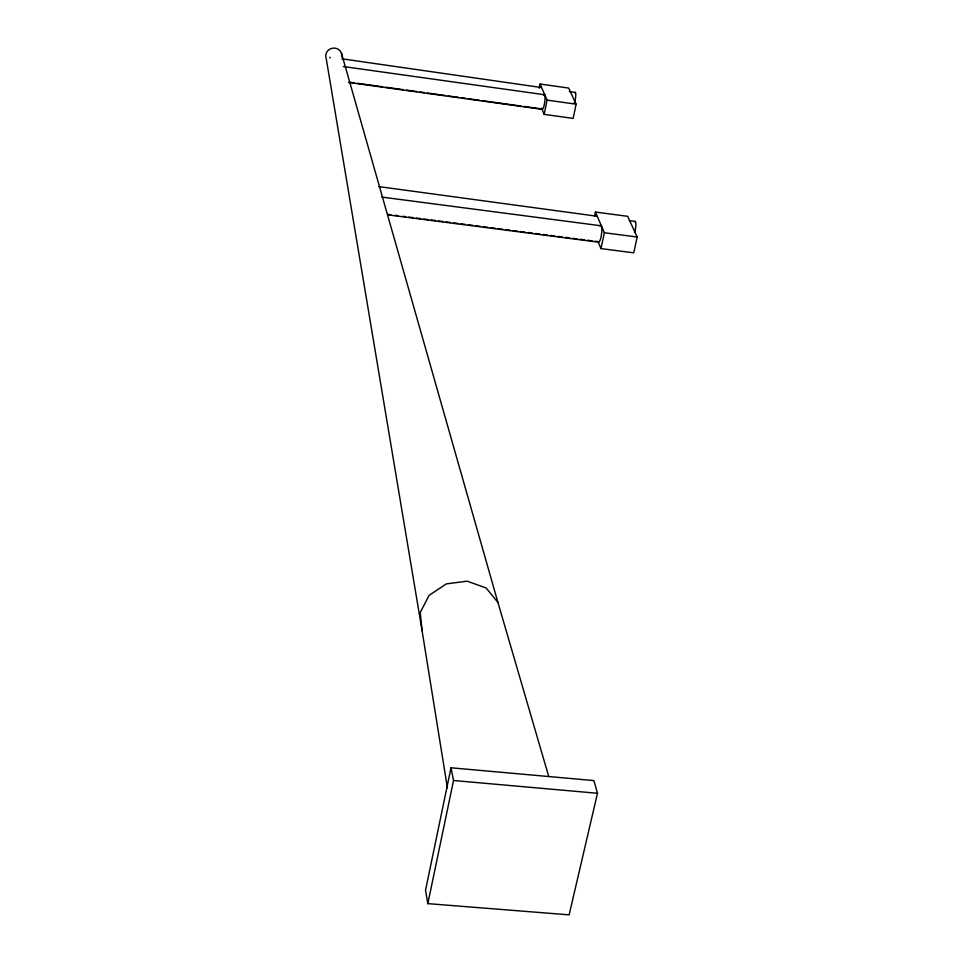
<?xml version="1.0" encoding="UTF-8"?>
<svg xmlns="http://www.w3.org/2000/svg" width="963" height="963" viewBox="0 0 963 963"><rect width="100%" height="100%" fill="white"/><g stroke="black" fill="none" stroke-linecap="round" stroke-linejoin="round"><path stroke-width="1.44" d="M539.256 88.259L540.099 84.046L568.688 88.066L576.103 104.185L573.166 118.401L544.179 114.38L541.868 108.939L524.004 106.46M544.179 114.38L547.044 100.128L540.099 84.046M451.009 767.788L425.538 890.245L427.825 903.631L569.133 914.85L597.481 793.271L593.882 780.584L451.009 767.788L453.537 780.512L427.825 903.631M594.52 216.326L595.423 212.065L627.671 216.314L637.193 237.018L633.726 252.836L600.96 248.598L597.999 241.605A8.571 1.866 -82.5 0 0 601.586 233.624A8.571 1.866 -82.5 0 0 599.925 225.92M600.96 248.598L604.367 232.745L595.423 212.065M329.84 57.202L330.14 57.997M453.537 780.512L597.481 793.271M388.149 214.893L598.408 242.158M381.769 197.078L601.369 225.824M604.367 232.745L637.193 237.018M387.896 214.352L390.882 214.737M395.348 215.327L398.333 215.712M402.799 216.29L405.784 216.675M408.757 217.06L413.235 217.638M416.209 218.023L420.687 218.613M423.66 218.998L428.138 219.576M431.111 219.961L435.589 220.539M438.562 220.924L443.028 221.502M446.013 221.887L450.479 222.477M453.465 222.862L457.931 223.44M460.916 223.825L465.382 224.403M468.367 224.788L472.833 225.366M475.818 225.763L480.284 226.341M483.27 226.726L487.735 227.304M490.721 227.689L495.187 228.267M498.172 228.652L502.638 229.242M505.611 229.627L510.089 230.205M513.062 230.59L517.54 231.168M520.514 231.553L524.991 232.131M527.965 232.516L532.443 233.106M535.416 233.491L539.894 234.069M542.867 234.454L547.345 235.032M550.318 235.417L554.784 235.995M557.77 236.392L562.236 236.97M565.221 237.355L569.687 237.933M572.672 238.318L577.138 238.896M580.123 239.281L584.589 239.871M587.574 240.256L592.04 240.834M595.026 241.219L597.999 241.605M378.712 186.593L596.735 216.194M629.357 220.623L635.291 221.43M547.044 100.128L576.103 104.185M349.846 82.252L354.312 82.878M357.297 83.287L382.6 86.802M385.573 87.224L403.437 89.703M406.41 90.113L416.835 91.569M419.808 91.979L424.274 92.604M427.259 93.014L445.123 95.493M448.096 95.915L458.508 97.359M461.494 97.769L465.96 98.395M468.933 98.804L479.357 100.26M482.331 100.67L521.031 106.05M348.546 82.433L542.193 109.349M343.346 66.543L544.721 94.759M341.889 58.803L541.146 87.489M569.386 91.557L575.344 92.412M548.717 776.431L497.919 602.405L486.122 587.984L467.224 581.171L446.314 583.879L429.101 595.387L420.241 612.54L422.083 630.681L447.41 787.903M341.408 52.977L497.919 602.405M422.083 630.681L326.24 58.695A8.125 7.752 -9.2 0 1 332.993 48.114A8.125 7.752 -9.2 0 1 341.817 56.961M543.565 95.108A7.584 1.445 -82.1 0 1 545.07 97.444A7.584 1.445 -82.1 0 1 543.65 107.086A7.584 1.445 -82.1 0 1 541.651 108.061M574.742 92.954A5.549 1.023 -81.8 0 1 575.766 95.493A5.549 1.023 -81.8 0 1 574.261 102.824M634.545 221.899A6.26 1.324 -82.2 0 1 635.893 224.427A6.26 1.324 -82.2 0 1 634.521 232.48"/></g></svg>
